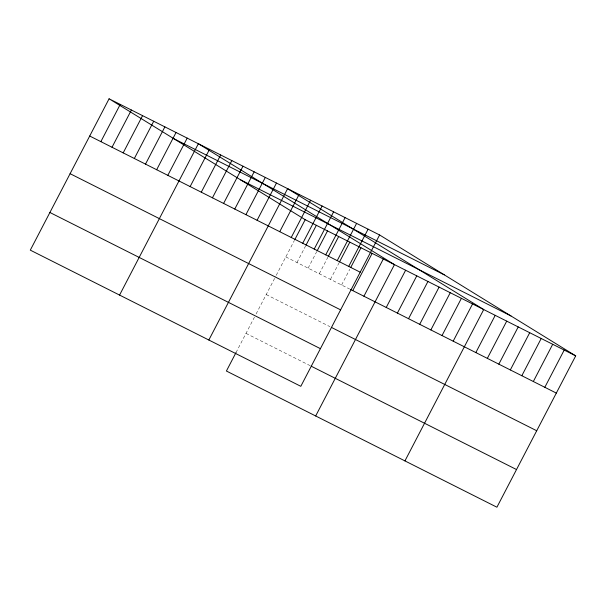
<?xml version="1.0" encoding="UTF-8"?>
<svg xmlns="http://www.w3.org/2000/svg" width="606" height="606" viewBox="0 0 606 606"><rect width="100%" height="100%" fill="white"/><g stroke="black" fill="none" stroke-linecap="round" stroke-linejoin="round"><path stroke-width="0.45" stroke-dasharray="3.03 2.27" d="M235.984 352.624L254.422 317.203M256.103 313.969L275.791 276.162M276.222 275.321L294.425 240.362M296.97 262.534L305.583 245.983M308.128 268.147L316.741 251.596M319.286 273.768L327.899 257.217M330.444 279.381L339.057 262.837M341.602 285.002L349.783 269.276M285.812 256.914L349.571 289.009M266.208 294.569L329.967 326.672M246.006 333.376L310.567 365.873"/><path stroke-width="0.91" d="M109.088 98.793L30.3 250.142L300.811 386.317L379.598 234.969L109.088 98.793L305.189 219.683L575.7 355.858L496.912 507.207L226.402 371.031L235.984 352.624M100.861 141.645L120.246 104.406M112.019 147.258L131.404 110.027M123.185 152.879L142.561 115.648M134.343 158.499L153.719 121.261M145.501 164.112L164.877 126.881M156.659 169.733L176.043 132.494M167.817 175.346L187.201 138.115M119.564 295.084L198.359 143.728L394.461 264.617L315.673 415.966M190.132 186.58L209.517 149.349M201.29 192.2L220.675 154.962M212.448 197.814L231.833 160.582M223.606 203.434L242.991 166.203M234.764 209.055L254.149 171.816M245.922 214.668L265.307 177.437M257.08 220.289L276.465 183.05M208.835 340.019L287.623 188.671L483.724 309.552L404.937 460.908M279.737 231.689L299.122 194.458M291.236 237.476L310.62 200.245M294.857 239.537L305.189 219.683M302.727 243.264L322.112 206.032M306.015 245.157L316.347 225.296M314.226 249.051L333.611 211.82M317.173 250.77L327.513 230.916M325.725 254.838L345.109 217.607M328.331 256.391L338.671 236.529M337.224 260.625L356.601 223.394M339.489 262.004L349.829 242.15M348.715 266.413L368.1 229.182M350.647 267.625L360.987 247.763M352.76 290.615L372.145 253.384M363.918 296.236L383.303 258.997M386.234 307.469L405.619 270.238M397.392 313.09L416.776 275.851M408.55 318.703L427.934 281.472M419.708 324.324L439.092 287.085M430.866 329.937L450.25 292.706M442.024 335.557L461.408 298.319M453.19 341.17L472.566 303.939M475.839 352.578L495.223 315.34M487.338 358.366L506.722 321.135M498.836 364.153L518.213 326.922M510.328 369.94L529.712 332.709M521.827 375.728L541.211 338.496M533.325 381.515L552.71 344.284M544.817 387.302L564.201 350.071M173.801 138.683L444.312 274.859M240.476 179.785L510.987 315.961M89.703 136.024L360.214 272.2M350.366 289.41L556.316 393.089M70.099 173.687L340.61 309.863M331.565 327.475L536.711 430.752M49.904 212.486L320.415 348.662M311.363 366.274L516.517 469.552M379.598 234.969L575.7 355.858"/></g></svg>
